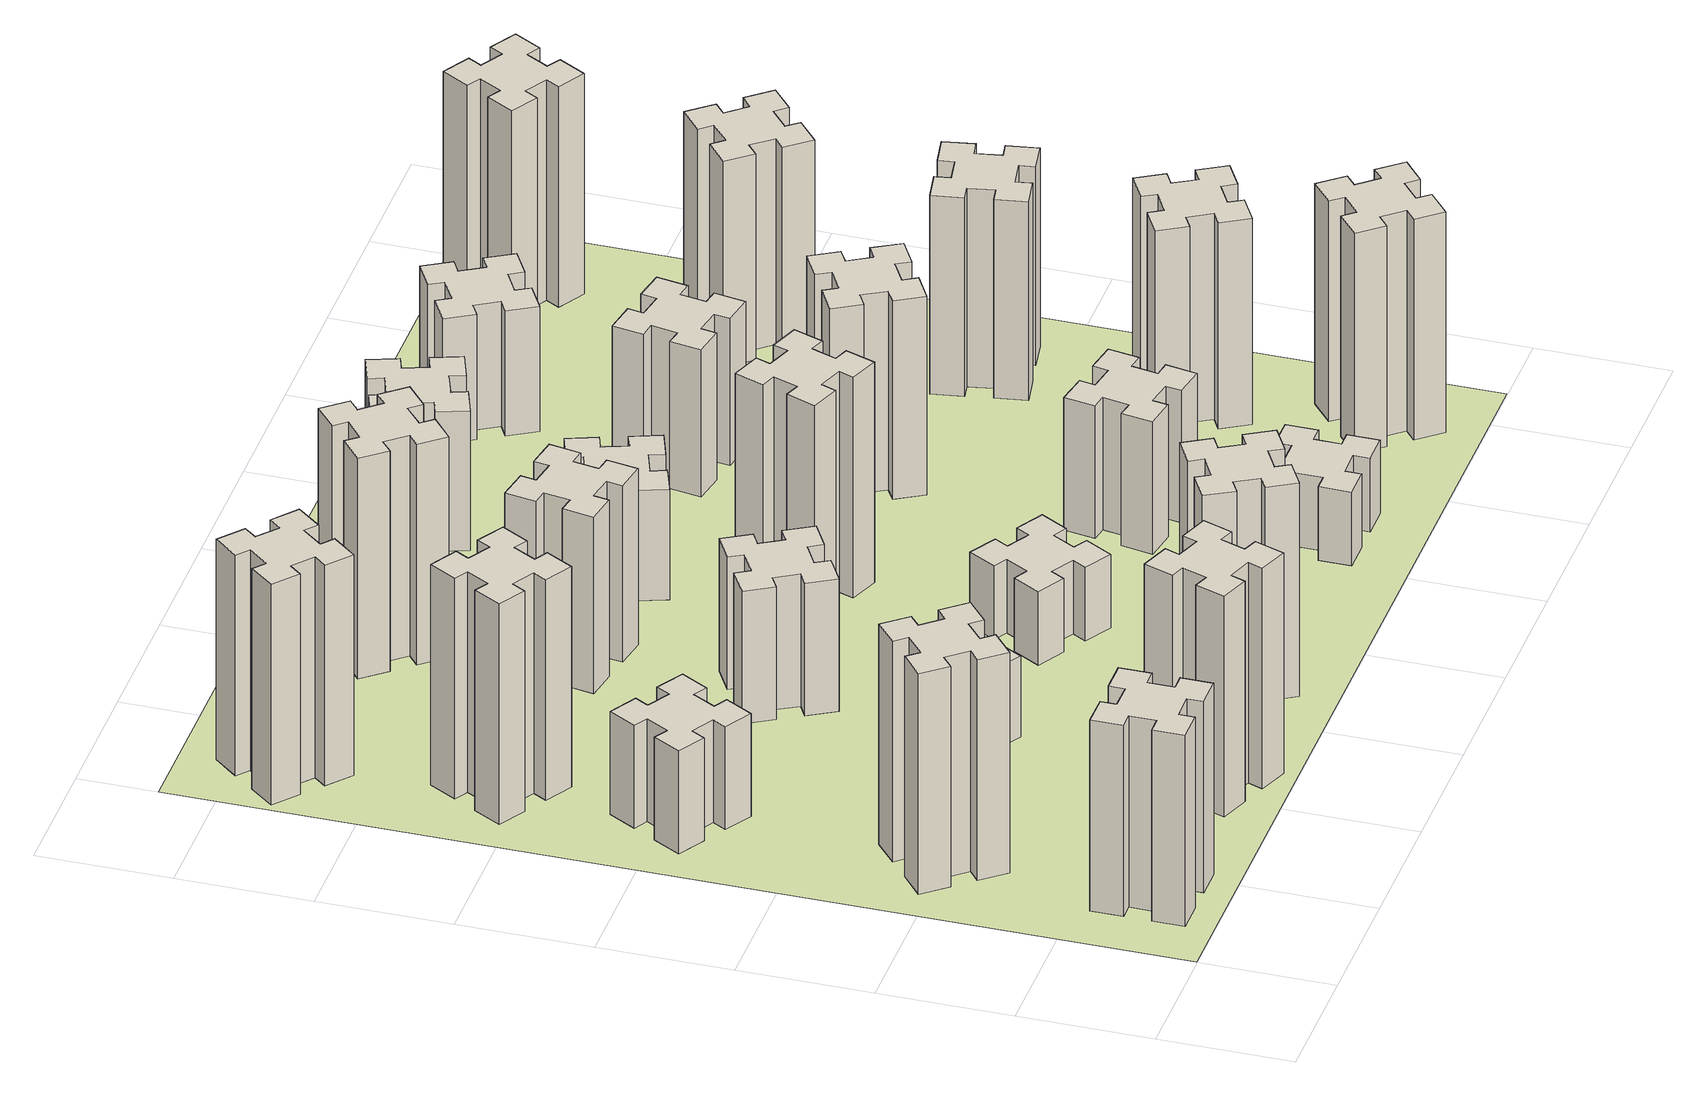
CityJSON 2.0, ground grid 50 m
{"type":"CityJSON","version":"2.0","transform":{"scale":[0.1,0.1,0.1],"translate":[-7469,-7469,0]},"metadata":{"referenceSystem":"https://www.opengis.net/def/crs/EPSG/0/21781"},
"CityObjects":{
"building1":{"type":"Building","attributes":{"class":"1000","function":"1000","usage":"1000","yearOfConstruction":2016,"roofType":"1000","measuredHeight":78,"storeysAboveGround":30,"storeysBelowGround":0},"geometry":[{"type":"Solid","lod":"1","boundaries":[[[[0,1,2,3,4,5,6,7,8,9,10,11,12,13,14,15,16,17,18,19]],[[17,16,20,21]],[[16,15,22,20]],[[15,14,23,22]],[[14,13,24,23]],[[13,12,25,24]],[[12,11,26,25]],[[11,10,27,26]],[[10,9,28,27]],[[9,8,29,28]],[[8,7,30,29]],[[7,6,31,30]],[[6,5,32,31]],[[5,4,33,32]],[[4,3,34,33]],[[3,2,35,34]],[[2,1,36,35]],[[1,0,37,36]],[[0,19,38,37]],[[19,18,39,38]],[[18,17,21,39]],[[24,25,26,27,28,29,30,31,32,33,34,35,36,37,38,39,21,20,22,23]]]]}]},
"building2":{"type":"Building","attributes":{"class":"1000","function":"1000","usage":"1000","yearOfConstruction":2016,"roofType":"1000","measuredHeight":90,"storeysAboveGround":30,"storeysBelowGround":0},"geometry":[{"type":"Solid","lod":"1","boundaries":[[[[40,41,42,43,44,45,46,47,48,49,50,51,52,53,54,55,56,57,58,59]],[[57,56,60,61]],[[56,55,62,60]],[[55,54,63,62]],[[54,53,64,63]],[[53,52,65,64]],[[52,51,66,65]],[[51,50,67,66]],[[50,49,68,67]],[[49,48,69,68]],[[48,47,70,69]],[[47,46,71,70]],[[46,45,72,71]],[[45,44,73,72]],[[44,43,74,73]],[[43,42,75,74]],[[42,41,76,75]],[[41,40,77,76]],[[40,59,78,77]],[[59,58,79,78]],[[58,57,61,79]],[[64,65,66,67,68,69,70,71,72,73,74,75,76,77,78,79,61,60,62,63]]]]}]},
"building3":{"type":"Building","attributes":{"class":"1000","function":"1000","usage":"1000","yearOfConstruction":2016,"roofType":"1000","measuredHeight":42,"storeysAboveGround":30,"storeysBelowGround":0},"geometry":[{"type":"Solid","lod":"1","boundaries":[[[[80,81,82,83,84,85,86,87,88,89,90,91,92,93,94,95,96,97,98,99]],[[97,96,100,101]],[[96,95,102,100]],[[95,94,103,102]],[[94,93,104,103]],[[93,92,105,104]],[[92,91,106,105]],[[91,90,107,106]],[[90,89,108,107]],[[89,88,109,108]],[[88,87,110,109]],[[87,86,111,110]],[[86,85,112,111]],[[85,84,113,112]],[[84,83,114,113]],[[83,82,115,114]],[[82,81,116,115]],[[81,80,117,116]],[[80,99,118,117]],[[99,98,119,118]],[[98,97,101,119]],[[104,105,106,107,108,109,110,111,112,113,114,115,116,117,118,119,101,100,102,103]]]]}]},
"building4":{"type":"Building","attributes":{"class":"1000","function":"1000","usage":"1000","yearOfConstruction":2016,"roofType":"1000","measuredHeight":90,"storeysAboveGround":30,"storeysBelowGround":0},"geometry":[{"type":"Solid","lod":"1","boundaries":[[[[120,121,122,123,124,125,126,127,128,129,130,131,132,133,134,135,136,137,138,139]],[[137,136,140,141]],[[136,135,142,140]],[[135,134,143,142]],[[134,133,144,143]],[[133,132,145,144]],[[132,131,146,145]],[[131,130,147,146]],[[130,129,148,147]],[[129,128,149,148]],[[128,127,150,149]],[[127,126,151,150]],[[126,125,152,151]],[[125,124,153,152]],[[124,123,154,153]],[[123,122,155,154]],[[122,121,156,155]],[[121,120,157,156]],[[120,139,158,157]],[[139,138,159,158]],[[138,137,141,159]],[[144,145,146,147,148,149,150,151,152,153,154,155,156,157,158,159,141,140,142,143]]]]}]},
"building5":{"type":"Building","attributes":{"class":"1000","function":"1000","usage":"1000","yearOfConstruction":2016,"roofType":"1000","measuredHeight":90,"storeysAboveGround":30,"storeysBelowGround":0},"geometry":[{"type":"Solid","lod":"1","boundaries":[[[[160,161,162,163,164,165,166,167,168,169,170,171,172,173,174,175,176,177,178,179]],[[177,176,180,181]],[[176,175,182,180]],[[175,174,183,182]],[[174,173,184,183]],[[173,172,185,184]],[[172,171,186,185]],[[171,170,187,186]],[[170,169,188,187]],[[169,168,189,188]],[[168,167,190,189]],[[167,166,191,190]],[[166,165,192,191]],[[165,164,193,192]],[[164,163,194,193]],[[163,162,195,194]],[[162,161,196,195]],[[161,160,197,196]],[[160,179,198,197]],[[179,178,199,198]],[[178,177,181,199]],[[184,185,186,187,188,189,190,191,192,193,194,195,196,197,198,199,181,180,182,183]]]]}]},
"building6":{"type":"Building","attributes":{"class":"1000","function":"1000","usage":"1000","yearOfConstruction":2016,"roofType":"1000","measuredHeight":90,"storeysAboveGround":30,"storeysBelowGround":0},"geometry":[{"type":"Solid","lod":"1","boundaries":[[[[200,201,202,203,204,205,206,207,208,209,210,211,212,213,214,215,216,217,218,219]],[[217,216,220,221]],[[216,215,222,220]],[[215,214,223,222]],[[214,213,224,223]],[[213,212,225,224]],[[212,211,226,225]],[[211,210,227,226]],[[210,209,228,227]],[[209,208,229,228]],[[208,207,230,229]],[[207,206,231,230]],[[206,205,232,231]],[[205,204,233,232]],[[204,203,234,233]],[[203,202,235,234]],[[202,201,236,235]],[[201,200,237,236]],[[200,219,238,237]],[[219,218,239,238]],[[218,217,221,239]],[[224,225,226,227,228,229,230,231,232,233,234,235,236,237,238,239,221,220,222,223]]]]}]},
"building7":{"type":"Building","attributes":{"class":"1000","function":"1000","usage":"1000","yearOfConstruction":2016,"roofType":"1000","measuredHeight":33,"storeysAboveGround":30,"storeysBelowGround":0},"geometry":[{"type":"Solid","lod":"1","boundaries":[[[[240,241,242,243,244,245,246,247,248,249,250,251,252,253,254,255,256,257,258,259]],[[257,256,260,261]],[[256,255,262,260]],[[255,254,263,262]],[[254,253,264,263]],[[253,252,265,264]],[[252,251,266,265]],[[251,250,267,266]],[[250,249,268,267]],[[249,248,269,268]],[[248,247,270,269]],[[247,246,271,270]],[[246,245,272,271]],[[245,244,273,272]],[[244,243,274,273]],[[243,242,275,274]],[[242,241,276,275]],[[241,240,277,276]],[[240,259,278,277]],[[259,258,279,278]],[[258,257,261,279]],[[264,265,266,267,268,269,270,271,272,273,274,275,276,277,278,279,261,260,262,263]]]]}]},
"building8":{"type":"Building","attributes":{"class":"1000","function":"1000","usage":"1000","yearOfConstruction":2016,"roofType":"1000","measuredHeight":54,"storeysAboveGround":30,"storeysBelowGround":0},"geometry":[{"type":"Solid","lod":"1","boundaries":[[[[280,281,282,283,284,285,286,287,288,289,290,291,292,293,294,295,296,297,298,299]],[[297,296,300,301]],[[296,295,302,300]],[[295,294,303,302]],[[294,293,304,303]],[[293,292,305,304]],[[292,291,306,305]],[[291,290,307,306]],[[290,289,308,307]],[[289,288,309,308]],[[288,287,310,309]],[[287,286,311,310]],[[286,285,312,311]],[[285,284,313,312]],[[284,283,314,313]],[[283,282,315,314]],[[282,281,316,315]],[[281,280,317,316]],[[280,299,318,317]],[[299,298,319,318]],[[298,297,301,319]],[[304,305,306,307,308,309,310,311,312,313,314,315,316,317,318,319,301,300,302,303]]]]}]},
"building9":{"type":"Building","attributes":{"class":"1000","function":"1000","usage":"1000","yearOfConstruction":2016,"roofType":"1000","measuredHeight":87,"storeysAboveGround":30,"storeysBelowGround":0},"geometry":[{"type":"Solid","lod":"1","boundaries":[[[[320,321,322,323,324,325,326,327,328,329,330,331,332,333,334,335,336,337,338,339]],[[337,336,340,341]],[[336,335,342,340]],[[335,334,343,342]],[[334,333,344,343]],[[333,332,345,344]],[[332,331,346,345]],[[331,330,347,346]],[[330,329,348,347]],[[329,328,349,348]],[[328,327,350,349]],[[327,326,351,350]],[[326,325,352,351]],[[325,324,353,352]],[[324,323,354,353]],[[323,322,355,354]],[[322,321,356,355]],[[321,320,357,356]],[[320,339,358,357]],[[339,338,359,358]],[[338,337,341,359]],[[344,345,346,347,348,349,350,351,352,353,354,355,356,357,358,359,341,340,342,343]]]]}]},
"building10":{"type":"Building","attributes":{"class":"1000","function":"1000","usage":"1000","yearOfConstruction":2016,"roofType":"1000","measuredHeight":72,"storeysAboveGround":30,"storeysBelowGround":0},"geometry":[{"type":"Solid","lod":"1","boundaries":[[[[360,361,362,363,364,365,366,367,368,369,370,371,372,373,374,375,376,377,378,379]],[[377,376,380,381]],[[376,375,382,380]],[[375,374,383,382]],[[374,373,384,383]],[[373,372,385,384]],[[372,371,386,385]],[[371,370,387,386]],[[370,369,388,387]],[[369,368,389,388]],[[368,367,390,389]],[[367,366,391,390]],[[366,365,392,391]],[[365,364,393,392]],[[364,363,394,393]],[[363,362,395,394]],[[362,361,396,395]],[[361,360,397,396]],[[360,379,398,397]],[[379,378,399,398]],[[378,377,381,399]],[[384,385,386,387,388,389,390,391,392,393,394,395,396,397,398,399,381,380,382,383]]]]}]},
"building11":{"type":"Building","attributes":{"class":"1000","function":"1000","usage":"1000","yearOfConstruction":2016,"roofType":"1000","measuredHeight":90,"storeysAboveGround":30,"storeysBelowGround":0},"geometry":[{"type":"Solid","lod":"1","boundaries":[[[[400,401,402,403,404,405,406,407,408,409,410,411,412,413,414,415,416,417,418,419]],[[417,416,420,421]],[[416,415,422,420]],[[415,414,423,422]],[[414,413,424,423]],[[413,412,425,424]],[[412,411,426,425]],[[411,410,427,426]],[[410,409,428,427]],[[409,408,429,428]],[[408,407,430,429]],[[407,406,431,430]],[[406,405,432,431]],[[405,404,433,432]],[[404,403,434,433]],[[403,402,435,434]],[[402,401,436,435]],[[401,400,437,436]],[[400,419,438,437]],[[419,418,439,438]],[[418,417,421,439]],[[424,425,426,427,428,429,430,431,432,433,434,435,436,437,438,439,421,420,422,423]]]]}]},
"building12":{"type":"Building","attributes":{"class":"1000","function":"1000","usage":"1000","yearOfConstruction":2016,"roofType":"1000","measuredHeight":30,"storeysAboveGround":30,"storeysBelowGround":0},"geometry":[{"type":"Solid","lod":"1","boundaries":[[[[440,441,442,443,444,445,446,447,448,449,450,451,452,453,454,455,456,457,458,459]],[[457,456,460,461]],[[456,455,462,460]],[[455,454,463,462]],[[454,453,464,463]],[[453,452,465,464]],[[452,451,466,465]],[[451,450,467,466]],[[450,449,468,467]],[[449,448,469,468]],[[448,447,470,469]],[[447,446,471,470]],[[446,445,472,471]],[[445,444,473,472]],[[444,443,474,473]],[[443,442,475,474]],[[442,441,476,475]],[[441,440,477,476]],[[440,459,478,477]],[[459,458,479,478]],[[458,457,461,479]],[[464,465,466,467,468,469,470,471,472,473,474,475,476,477,478,479,461,460,462,463]]]]}]},
"building13":{"type":"Building","attributes":{"class":"1000","function":"1000","usage":"1000","yearOfConstruction":2016,"roofType":"1000","measuredHeight":90,"storeysAboveGround":30,"storeysBelowGround":0},"geometry":[{"type":"Solid","lod":"1","boundaries":[[[[480,481,482,483,484,485,486,487,488,489,490,491,492,493,494,495,496,497,498,499]],[[497,496,500,501]],[[496,495,502,500]],[[495,494,503,502]],[[494,493,504,503]],[[493,492,505,504]],[[492,491,506,505]],[[491,490,507,506]],[[490,489,508,507]],[[489,488,509,508]],[[488,487,510,509]],[[487,486,511,510]],[[486,485,512,511]],[[485,484,513,512]],[[484,483,514,513]],[[483,482,515,514]],[[482,481,516,515]],[[481,480,517,516]],[[480,499,518,517]],[[499,498,519,518]],[[498,497,501,519]],[[504,505,506,507,508,509,510,511,512,513,514,515,516,517,518,519,501,500,502,503]]]]}]},
"building14":{"type":"Building","attributes":{"class":"1000","function":"1000","usage":"1000","yearOfConstruction":2016,"roofType":"1000","measuredHeight":45,"storeysAboveGround":30,"storeysBelowGround":0},"geometry":[{"type":"Solid","lod":"1","boundaries":[[[[520,521,522,523,524,525,526,527,528,529,530,531,532,533,534,535,536,537,538,539]],[[537,536,540,541]],[[536,535,542,540]],[[535,534,543,542]],[[534,533,544,543]],[[533,532,545,544]],[[532,531,546,545]],[[531,530,547,546]],[[530,529,548,547]],[[529,528,549,548]],[[528,527,550,549]],[[527,526,551,550]],[[526,525,552,551]],[[525,524,553,552]],[[524,523,554,553]],[[523,522,555,554]],[[522,521,556,555]],[[521,520,557,556]],[[520,539,558,557]],[[539,538,559,558]],[[538,537,541,559]],[[544,545,546,547,548,549,550,551,552,553,554,555,556,557,558,559,541,540,542,543]]]]}]},
"building15":{"type":"Building","attributes":{"class":"1000","function":"1000","usage":"1000","yearOfConstruction":2016,"roofType":"1000","measuredHeight":30,"storeysAboveGround":30,"storeysBelowGround":0},"geometry":[{"type":"Solid","lod":"1","boundaries":[[[[560,561,562,563,564,565,566,567,568,569,570,571,572,573,574,575,576,577,578,579]],[[577,576,580,581]],[[576,575,582,580]],[[575,574,583,582]],[[574,573,584,583]],[[573,572,585,584]],[[572,571,586,585]],[[571,570,587,586]],[[570,569,588,587]],[[569,568,589,588]],[[568,567,590,589]],[[567,566,591,590]],[[566,565,592,591]],[[565,564,593,592]],[[564,563,594,593]],[[563,562,595,594]],[[562,561,596,595]],[[561,560,597,596]],[[560,579,598,597]],[[579,578,599,598]],[[578,577,581,599]],[[584,585,586,587,588,589,590,591,592,593,594,595,596,597,598,599,581,580,582,583]]]]}]},
"building16":{"type":"Building","attributes":{"class":"1000","function":"1000","usage":"1000","yearOfConstruction":2016,"roofType":"1000","measuredHeight":57,"storeysAboveGround":30,"storeysBelowGround":0},"geometry":[{"type":"Solid","lod":"1","boundaries":[[[[600,601,602,603,604,605,606,607,608,609,610,611,612,613,614,615,616,617,618,619]],[[617,616,620,621]],[[616,615,622,620]],[[615,614,623,622]],[[614,613,624,623]],[[613,612,625,624]],[[612,611,626,625]],[[611,610,627,626]],[[610,609,628,627]],[[609,608,629,628]],[[608,607,630,629]],[[607,606,631,630]],[[606,605,632,631]],[[605,604,633,632]],[[604,603,634,633]],[[603,602,635,634]],[[602,601,636,635]],[[601,600,637,636]],[[600,619,638,637]],[[619,618,639,638]],[[618,617,621,639]],[[624,625,626,627,628,629,630,631,632,633,634,635,636,637,638,639,621,620,622,623]]]]}]},
"building17":{"type":"Building","attributes":{"class":"1000","function":"1000","usage":"1000","yearOfConstruction":2016,"roofType":"1000","measuredHeight":54,"storeysAboveGround":30,"storeysBelowGround":0},"geometry":[{"type":"Solid","lod":"1","boundaries":[[[[640,641,642,643,644,645,646,647,648,649,650,651,652,653,654,655,656,657,658,659]],[[657,656,660,661]],[[656,655,662,660]],[[655,654,663,662]],[[654,653,664,663]],[[653,652,665,664]],[[652,651,666,665]],[[651,650,667,666]],[[650,649,668,667]],[[649,648,669,668]],[[648,647,670,669]],[[647,646,671,670]],[[646,645,672,671]],[[645,644,673,672]],[[644,643,674,673]],[[643,642,675,674]],[[642,641,676,675]],[[641,640,677,676]],[[640,659,678,677]],[[659,658,679,678]],[[658,657,661,679]],[[664,665,666,667,668,669,670,671,672,673,674,675,676,677,678,679,661,660,662,663]]]]}]},
"building18":{"type":"Building","attributes":{"class":"1000","function":"1000","usage":"1000","yearOfConstruction":2016,"roofType":"1000","measuredHeight":81,"storeysAboveGround":30,"storeysBelowGround":0},"geometry":[{"type":"Solid","lod":"1","boundaries":[[[[680,681,682,683,684,685,686,687,688,689,690,691,692,693,694,695,696,697,698,699]],[[697,696,700,701]],[[696,695,702,700]],[[695,694,703,702]],[[694,693,704,703]],[[693,692,705,704]],[[692,691,706,705]],[[691,690,707,706]],[[690,689,708,707]],[[689,688,709,708]],[[688,687,710,709]],[[687,686,711,710]],[[686,685,712,711]],[[685,684,713,712]],[[684,683,714,713]],[[683,682,715,714]],[[682,681,716,715]],[[681,680,717,716]],[[680,699,718,717]],[[699,698,719,718]],[[698,697,701,719]],[[704,705,706,707,708,709,710,711,712,713,714,715,716,717,718,719,701,700,702,703]]]]}]},
"building19":{"type":"Building","attributes":{"class":"1000","function":"1000","usage":"1000","yearOfConstruction":2016,"roofType":"1000","measuredHeight":60,"storeysAboveGround":30,"storeysBelowGround":0},"geometry":[{"type":"Solid","lod":"1","boundaries":[[[[720,721,722,723,724,725,726,727,728,729,730,731,732,733,734,735,736,737,738,739]],[[737,736,740,741]],[[736,735,742,740]],[[735,734,743,742]],[[734,733,744,743]],[[733,732,745,744]],[[732,731,746,745]],[[731,730,747,746]],[[730,729,748,747]],[[729,728,749,748]],[[728,727,750,749]],[[727,726,751,750]],[[726,725,752,751]],[[725,724,753,752]],[[724,723,754,753]],[[723,722,755,754]],[[722,721,756,755]],[[721,720,757,756]],[[720,739,758,757]],[[739,738,759,758]],[[738,737,741,759]],[[744,745,746,747,748,749,750,751,752,753,754,755,756,757,758,759,741,740,742,743]]]]}]},
"building20":{"type":"Building","attributes":{"class":"1000","function":"1000","usage":"1000","yearOfConstruction":2016,"roofType":"1000","measuredHeight":90,"storeysAboveGround":30,"storeysBelowGround":0},"geometry":[{"type":"Solid","lod":"1","boundaries":[[[[760,761,762,763,764,765,766,767,768,769,770,771,772,773,774,775,776,777,778,779]],[[777,776,780,781]],[[776,775,782,780]],[[775,774,783,782]],[[774,773,784,783]],[[773,772,785,784]],[[772,771,786,785]],[[771,770,787,786]],[[770,769,788,787]],[[769,768,789,788]],[[768,767,790,789]],[[767,766,791,790]],[[766,765,792,791]],[[765,764,793,792]],[[764,763,794,793]],[[763,762,795,794]],[[762,761,796,795]],[[761,760,797,796]],[[760,779,798,797]],[[779,778,799,798]],[[778,777,781,799]],[[784,785,786,787,788,789,790,791,792,793,794,795,796,797,798,799,781,780,782,783]]]]}]},
"building21":{"type":"Building","attributes":{"class":"1000","function":"1000","usage":"1000","yearOfConstruction":2016,"roofType":"1000","measuredHeight":51,"storeysAboveGround":30,"storeysBelowGround":0},"geometry":[{"type":"Solid","lod":"1","boundaries":[[[[800,801,802,803,804,805,806,807,808,809,810,811,812,813,814,815,816,817,818,819]],[[817,816,820,821]],[[816,815,822,820]],[[815,814,823,822]],[[814,813,824,823]],[[813,812,825,824]],[[812,811,826,825]],[[811,810,827,826]],[[810,809,828,827]],[[809,808,829,828]],[[808,807,830,829]],[[807,806,831,830]],[[806,805,832,831]],[[805,804,833,832]],[[804,803,834,833]],[[803,802,835,834]],[[802,801,836,835]],[[801,800,837,836]],[[800,819,838,837]],[[819,818,839,838]],[[818,817,821,839]],[[824,825,826,827,828,829,830,831,832,833,834,835,836,837,838,839,821,820,822,823]]]]}]},
"building22":{"type":"Building","attributes":{"class":"1000","function":"1000","usage":"1000","yearOfConstruction":2016,"roofType":"1000","measuredHeight":84,"storeysAboveGround":30,"storeysBelowGround":0},"geometry":[{"type":"Solid","lod":"1","boundaries":[[[[840,841,842,843,844,845,846,847,848,849,850,851,852,853,854,855,856,857,858,859]],[[857,856,860,861]],[[856,855,862,860]],[[855,854,863,862]],[[854,853,864,863]],[[853,852,865,864]],[[852,851,866,865]],[[851,850,867,866]],[[850,849,868,867]],[[849,848,869,868]],[[848,847,870,869]],[[847,846,871,870]],[[846,845,872,871]],[[845,844,873,872]],[[844,843,874,873]],[[843,842,875,874]],[[842,841,876,875]],[[841,840,877,876]],[[840,859,878,877]],[[859,858,879,878]],[[858,857,861,879]],[[864,865,866,867,868,869,870,871,872,873,874,875,876,877,878,879,861,860,862,863]]]]}]},
"building23":{"type":"Building","attributes":{"class":"1000","function":"1000","usage":"1000","yearOfConstruction":2016,"roofType":"1000","measuredHeight":81,"storeysAboveGround":30,"storeysBelowGround":0},"geometry":[{"type":"Solid","lod":"1","boundaries":[[[[880,881,882,883,884,885,886,887,888,889,890,891,892,893,894,895,896,897,898,899]],[[897,896,900,901]],[[896,895,902,900]],[[895,894,903,902]],[[894,893,904,903]],[[893,892,905,904]],[[892,891,906,905]],[[891,890,907,906]],[[890,889,908,907]],[[889,888,909,908]],[[888,887,910,909]],[[887,886,911,910]],[[886,885,912,911]],[[885,884,913,912]],[[884,883,914,913]],[[883,882,915,914]],[[882,881,916,915]],[[881,880,917,916]],[[880,899,918,917]],[[899,898,919,918]],[[898,897,901,919]],[[904,905,906,907,908,909,910,911,912,913,914,915,916,917,918,919,901,900,902,903]]]]}]},
"building24":{"type":"Building","attributes":{"class":"1000","function":"1000","usage":"1000","yearOfConstruction":2016,"roofType":"1000","measuredHeight":84,"storeysAboveGround":30,"storeysBelowGround":0},"geometry":[{"type":"Solid","lod":"1","boundaries":[[[[920,921,922,923,924,925,926,927,928,929,930,931,932,933,934,935,936,937,938,939]],[[937,936,940,941]],[[936,935,942,940]],[[935,934,943,942]],[[934,933,944,943]],[[933,932,945,944]],[[932,931,946,945]],[[931,930,947,946]],[[930,929,948,947]],[[929,928,949,948]],[[928,927,950,949]],[[927,926,951,950]],[[926,925,952,951]],[[925,924,953,952]],[[924,923,954,953]],[[923,922,955,954]],[[922,921,956,955]],[[921,920,957,956]],[[920,939,958,957]],[[939,938,959,958]],[[938,937,941,959]],[[944,945,946,947,948,949,950,951,952,953,954,955,956,957,958,959,941,940,942,943]]]]}]},
"building25":{"type":"Building","attributes":{"class":"1000","function":"1000","usage":"1000","yearOfConstruction":2016,"roofType":"1000","measuredHeight":90,"storeysAboveGround":30,"storeysBelowGround":0},"geometry":[{"type":"Solid","lod":"1","boundaries":[[[[960,961,962,963,964,965,966,967,968,969,970,971,972,973,974,975,976,977,978,979]],[[977,976,980,981]],[[976,975,982,980]],[[975,974,983,982]],[[974,973,984,983]],[[973,972,985,984]],[[972,971,986,985]],[[971,970,987,986]],[[970,969,988,987]],[[969,968,989,988]],[[968,967,990,989]],[[967,966,991,990]],[[966,965,992,991]],[[965,964,993,992]],[[964,963,994,993]],[[963,962,995,994]],[[962,961,996,995]],[[961,960,997,996]],[[960,979,998,997]],[[979,978,999,998]],[[978,977,981,999]],[[984,985,986,987,988,989,990,991,992,993,994,995,996,997,998,999,981,980,982,983]]]]}]},
"landuse1":{"type":"LandUse","attributes":{"name":"plot1","function":"1010"},"geometry":[{"type":"MultiSurface","lod":"1","boundaries":[[[1000,1001,1002,1003]]]}]}
},
"vertices":[
[265,325,0],[265,225,0],[205,225,0],[205,105,0],[325,105,0],[325,165,0],[425,165,0],[425,105,0],[545,105,0],[545,225,0],[485,225,0],[485,325,0],[545,325,0],[545,445,0],[425,445,0],[425,385,0],[325,385,0],[325,445,0],[205,445,0],[205,325,0],[325,385,780],[325,445,780],[425,385,780],[425,445,780],[545,445,780],[545,325,780],[485,325,780],[485,225,780],[545,225,780],[545,105,780],[425,105,780],[425,165,780],[325,165,780],[325,105,780],[205,105,780],[205,225,780],[265,225,780],[265,325,780],[205,325,780],[205,445,780],
[492,1048,0],[427,1124,0],[473,1163,0],[396,1255,0],[304,1178,0],[343,1132,0],[266,1067,0],[228,1113,0],[136,1036,0],[213,944,0],[259,983,0],[323,906,0],[277,868,0],[354,776,0],[446,853,0],[408,899,0],[484,963,0],[523,917,0],[615,994,0],[538,1086,0],[484,963,900],[523,917,900],[408,899,900],[446,853,900],[354,776,900],[277,868,900],[323,906,900],[259,983,900],[213,944,900],[136,1036,900],[228,1113,900],[266,1067,900],[343,1132,900],[304,1178,900],[396,1255,900],[473,1163,900],[427,1124,900],[492,1048,900],[538,1086,900],[615,994,900],
[474,2026,0],[387,2076,0],[417,2128,0],[313,2188,0],[253,2084,0],[305,2054,0],[255,1967,0],[203,1997,0],[143,1893,0],[247,1833,0],[277,1885,0],[364,1835,0],[334,1783,0],[438,1723,0],[498,1827,0],[446,1857,0],[496,1944,0],[548,1914,0],[608,2018,0],[504,2078,0],[496,1944,420],[548,1914,420],[446,1857,420],[498,1827,420],[438,1723,420],[334,1783,420],[364,1835,420],[277,1885,420],[247,1833,420],[143,1893,420],[203,1997,420],[255,1967,420],[305,2054,420],[253,2084,420],[313,2188,420],[417,2128,420],[387,2076,420],[474,2026,420],[504,2078,420],[608,2018,420],
[446,2497,0],[496,2584,0],[548,2554,0],[608,2658,0],[504,2718,0],[474,2666,0],[387,2716,0],[417,2768,0],[313,2828,0],[253,2724,0],[305,2694,0],[255,2607,0],[203,2637,0],[143,2533,0],[247,2473,0],[277,2525,0],[364,2475,0],[334,2423,0],[438,2363,0],[498,2467,0],[364,2475,900],[334,2423,900],[277,2525,900],[247,2473,900],[143,2533,900],[203,2637,900],[255,2607,900],[305,2694,900],[253,2724,900],[313,2828,900],[417,2768,900],[387,2716,900],[474,2666,900],[504,2718,900],[608,2658,900],[548,2554,900],[496,2584,900],[446,2497,900],[498,2467,900],[438,2363,900],
[1029,360,0],[995,266,0],[939,287,0],[897,174,0],[1010,133,0],[1031,189,0],[1125,155,0],[1104,99,0],[1217,57,0],[1258,170,0],[1202,191,0],[1236,285,0],[1292,264,0],[1333,377,0],[1220,418,0],[1200,362,0],[1106,396,0],[1127,452,0],[1014,493,0],[973,380,0],[1106,396,900],[1127,452,900],[1200,362,900],[1220,418,900],[1333,377,900],[1292,264,900],[1236,285,900],[1202,191,900],[1258,170,900],[1217,57,900],[1104,99,900],[1125,155,900],[1031,189,900],[1010,133,900],[897,174,900],[939,287,900],[995,266,900],[1029,360,900],[973,380,900],[1014,493,900],
[384,3387,0],[308,3452,0],[346,3498,0],[254,3575,0],[177,3483,0],[223,3444,0],[159,3368,0],[113,3406,0],[36,3314,0],[128,3237,0],[166,3283,0],[243,3219,0],[204,3173,0],[296,3096,0],[373,3188,0],[327,3226,0],[392,3303,0],[438,3264,0],[515,3356,0],[423,3433,0],[392,3303,900],[438,3264,900],[327,3226,900],[373,3188,900],[296,3096,900],[204,3173,900],[243,3219,900],[166,3283,900],[128,3237,900],[36,3314,900],[113,3406,900],[159,3368,900],[223,3444,900],[177,3483,900],[254,3575,900],[346,3498,900],[308,3452,900],[384,3387,900],[423,3433,900],[515,3356,900],
[1186,1117,0],[1236,1204,0],[1288,1174,0],[1348,1278,0],[1244,1338,0],[1214,1286,0],[1127,1336,0],[1157,1388,0],[1053,1448,0],[993,1344,0],[1045,1314,0],[995,1227,0],[943,1257,0],[883,1153,0],[987,1093,0],[1017,1145,0],[1104,1095,0],[1074,1043,0],[1178,983,0],[1238,1087,0],[1104,1095,330],[1074,1043,330],[1017,1145,330],[987,1093,330],[883,1153,330],[943,1257,330],[995,1227,330],[1045,1314,330],[993,1344,330],[1053,1448,330],[1157,1388,330],[1127,1336,330],[1214,1286,330],[1244,1338,330],[1348,1278,330],[1288,1174,330],[1236,1204,330],[1186,1117,330],[1238,1087,330],[1178,983,330],
[1336,1867,0],[1286,1954,0],[1338,1984,0],[1278,2088,0],[1174,2028,0],[1204,1976,0],[1117,1926,0],[1087,1978,0],[983,1918,0],[1043,1814,0],[1095,1844,0],[1145,1757,0],[1093,1727,0],[1153,1623,0],[1257,1683,0],[1227,1735,0],[1314,1785,0],[1344,1733,0],[1448,1793,0],[1388,1897,0],[1314,1785,540],[1344,1733,540],[1227,1735,540],[1257,1683,540],[1153,1623,540],[1093,1727,540],[1145,1757,540],[1095,1844,540],[1043,1814,540],[983,1918,540],[1087,1978,540],[1117,1926,540],[1204,1976,540],[1174,2028,540],[1278,2088,540],[1338,1984,540],[1286,1954,540],[1336,1867,540],[1388,1897,540],[1448,1793,540],
[1744,496,0],[1657,446,0],[1627,498,0],[1523,438,0],[1583,334,0],[1635,364,0],[1685,277,0],[1633,247,0],[1693,143,0],[1797,203,0],[1767,255,0],[1854,305,0],[1884,253,0],[1988,313,0],[1928,417,0],[1876,387,0],[1826,474,0],[1878,504,0],[1818,608,0],[1714,548,0],[1826,474,870],[1878,504,870],[1876,387,870],[1928,417,870],[1988,313,870],[1884,253,870],[1854,305,870],[1767,255,870],[1797,203,870],[1693,143,870],[1633,247,870],[1685,277,870],[1635,364,870],[1583,334,870],[1523,438,870],[1627,498,870],[1657,446,870],[1744,496,870],[1714,548,870],[1818,608,870],
[1315,2527,0],[1332,2625,0],[1391,2615,0],[1412,2733,0],[1294,2754,0],[1284,2695,0],[1185,2712,0],[1196,2771,0],[1077,2792,0],[1057,2674,0],[1116,2664,0],[1098,2565,0],[1039,2576,0],[1018,2457,0],[1137,2437,0],[1147,2496,0],[1245,2478,0],[1235,2419,0],[1353,2398,0],[1374,2517,0],[1245,2478,720],[1235,2419,720],[1147,2496,720],[1137,2437,720],[1018,2457,720],[1039,2576,720],[1098,2565,720],[1116,2664,720],[1057,2674,720],[1077,2792,720],[1196,2771,720],[1185,2712,720],[1284,2695,720],[1294,2754,720],[1412,2733,720],[1391,2615,720],[1332,2625,720],[1315,2527,720],[1374,2517,720],[1353,2398,720],
[1148,3119,0],[1224,3183,0],[1263,3137,0],[1355,3214,0],[1278,3306,0],[1232,3268,0],[1167,3344,0],[1213,3383,0],[1136,3475,0],[1044,3398,0],[1083,3352,0],[1006,3287,0],[968,3333,0],[876,3256,0],[953,3164,0],[999,3203,0],[1063,3126,0],[1017,3088,0],[1094,2996,0],[1186,3073,0],[1063,3126,900],[1017,3088,900],[999,3203,900],[953,3164,900],[876,3256,900],[968,3333,900],[1006,3287,900],[1083,3352,900],[1044,3398,900],[1136,3475,900],[1213,3383,900],[1167,3344,900],[1232,3268,900],[1278,3306,900],[1355,3214,900],[1263,3137,900],[1224,3183,900],[1148,3119,900],[1186,3073,900],[1094,2996,900],
[1757,1045,0],[1844,995,0],[1814,943,0],[1918,883,0],[1978,987,0],[1926,1017,0],[1976,1104,0],[2028,1074,0],[2088,1178,0],[1984,1238,0],[1954,1186,0],[1867,1236,0],[1897,1288,0],[1793,1348,0],[1733,1244,0],[1785,1214,0],[1735,1127,0],[1683,1157,0],[1623,1053,0],[1727,993,0],[1735,1127,300],[1683,1157,300],[1785,1214,300],[1733,1244,300],[1793,1348,300],[1897,1288,300],[1867,1236,300],[1954,1186,300],[1984,1238,300],[2088,1178,300],[2028,1074,300],[1976,1104,300],[1926,1017,300],[1978,987,300],[1918,883,300],[1814,943,300],[1844,995,300],[1757,1045,300],[1727,993,300],[1623,1053,300],
[1940,2042,0],[1846,2076,0],[1867,2132,0],[1754,2173,0],[1713,2060,0],[1769,2040,0],[1735,1946,0],[1679,1967,0],[1637,1854,0],[1750,1813,0],[1771,1869,0],[1865,1835,0],[1844,1779,0],[1957,1737,0],[1998,1850,0],[1942,1871,0],[1976,1965,0],[2032,1944,0],[2073,2057,0],[1960,2098,0],[1976,1965,900],[2032,1944,900],[1942,1871,900],[1998,1850,900],[1957,1737,900],[1844,1779,900],[1865,1835,900],[1771,1869,900],[1750,1813,900],[1637,1854,900],[1679,1967,900],[1735,1946,900],[1769,2040,900],[1713,2060,900],[1754,2173,900],[1867,2132,900],[1846,2076,900],[1940,2042,900],[1960,2098,900],[2073,2057,900],
[1876,2586,0],[1842,2680,0],[1898,2700,0],[1857,2813,0],[1744,2772,0],[1765,2716,0],[1671,2682,0],[1650,2738,0],[1537,2697,0],[1579,2584,0],[1635,2605,0],[1669,2511,0],[1613,2490,0],[1654,2377,0],[1767,2419,0],[1746,2475,0],[1840,2509,0],[1860,2453,0],[1973,2494,0],[1932,2607,0],[1840,2509,450],[1860,2453,450],[1746,2475,450],[1767,2419,450],[1654,2377,450],[1613,2490,450],[1669,2511,450],[1635,2605,450],[1579,2584,450],[1537,2697,450],[1650,2738,450],[1671,2682,450],[1765,2716,450],[1744,2772,450],[1857,2813,450],[1898,2700,450],[1842,2680,450],[1876,2586,450],[1932,2607,450],[1973,2494,450],
[2805,325,0],[2805,425,0],[2865,425,0],[2865,545,0],[2745,545,0],[2745,485,0],[2645,485,0],[2645,545,0],[2525,545,0],[2525,425,0],[2585,425,0],[2585,325,0],[2525,325,0],[2525,205,0],[2645,205,0],[2645,265,0],[2745,265,0],[2745,205,0],[2865,205,0],[2865,325,0],[2745,265,300],[2745,205,300],[2645,265,300],[2645,205,300],[2525,205,300],[2525,325,300],[2585,325,300],[2585,425,300],[2525,425,300],[2525,545,300],[2645,545,300],[2645,485,300],[2745,485,300],[2745,545,300],[2865,545,300],[2865,425,300],[2805,425,300],[2805,325,300],[2865,325,300],[2865,205,300],
[1846,3215,0],[1940,3249,0],[1960,3193,0],[2073,3234,0],[2032,3347,0],[1976,3326,0],[1942,3420,0],[1998,3440,0],[1957,3553,0],[1844,3512,0],[1865,3456,0],[1771,3422,0],[1750,3478,0],[1637,3437,0],[1679,3324,0],[1735,3345,0],[1769,3251,0],[1713,3230,0],[1754,3117,0],[1867,3159,0],[1769,3251,570],[1713,3230,570],[1735,3345,570],[1679,3324,570],[1637,3437,570],[1750,3478,570],[1771,3422,570],[1865,3456,570],[1844,3512,570],[1957,3553,570],[1998,3440,570],[1942,3420,570],[1976,3326,570],[2032,3347,570],[2073,3234,570],[1960,3193,570],[1940,3249,570],[1846,3215,570],[1867,3159,570],[1754,3117,570],
[2496,1084,0],[2478,985,0],[2419,996,0],[2398,877,0],[2517,857,0],[2527,916,0],[2625,898,0],[2615,839,0],[2733,818,0],[2754,937,0],[2695,947,0],[2712,1045,0],[2771,1035,0],[2792,1153,0],[2674,1174,0],[2664,1115,0],[2565,1132,0],[2576,1191,0],[2457,1212,0],[2437,1094,0],[2565,1132,540],[2576,1191,540],[2664,1115,540],[2674,1174,540],[2792,1153,540],[2771,1035,540],[2712,1045,540],[2695,947,540],[2754,937,540],[2733,818,540],[2615,839,540],[2625,898,540],[2527,916,540],[2517,857,540],[2398,877,540],[2419,996,540],[2478,985,540],[2496,1084,540],[2437,1094,540],[2457,1212,540],
[2716,1967,0],[2666,2054,0],[2718,2084,0],[2658,2188,0],[2554,2128,0],[2584,2076,0],[2497,2026,0],[2467,2078,0],[2363,2018,0],[2423,1914,0],[2475,1944,0],[2525,1857,0],[2473,1827,0],[2533,1723,0],[2637,1783,0],[2607,1835,0],[2694,1885,0],[2724,1833,0],[2828,1893,0],[2768,1997,0],[2694,1885,810],[2724,1833,810],[2607,1835,810],[2637,1783,810],[2533,1723,810],[2473,1827,810],[2525,1857,810],[2475,1944,810],[2423,1914,810],[2363,2018,810],[2467,2078,810],[2497,2026,810],[2584,2076,810],[2554,2128,810],[2658,2188,810],[2718,2084,810],[2666,2054,810],[2716,1967,810],[2768,1997,810],[2828,1893,810],
[2564,2695,0],[2465,2712,0],[2476,2771,0],[2357,2792,0],[2337,2674,0],[2396,2664,0],[2378,2565,0],[2319,2576,0],[2298,2457,0],[2417,2437,0],[2427,2496,0],[2525,2478,0],[2515,2419,0],[2633,2398,0],[2654,2517,0],[2595,2527,0],[2612,2625,0],[2671,2615,0],[2692,2733,0],[2574,2754,0],[2612,2625,600],[2671,2615,600],[2595,2527,600],[2654,2517,600],[2633,2398,600],[2515,2419,600],[2525,2478,600],[2427,2496,600],[2417,2437,600],[2298,2457,600],[2319,2576,600],[2378,2565,600],[2396,2664,600],[2337,2674,600],[2357,2792,600],[2476,2771,600],[2465,2712,600],[2564,2695,600],[2574,2754,600],[2692,2733,600],
[3468,259,0],[3544,323,0],[3583,277,0],[3675,354,0],[3598,446,0],[3552,408,0],[3487,484,0],[3533,523,0],[3456,615,0],[3364,538,0],[3403,492,0],[3326,427,0],[3288,473,0],[3196,396,0],[3273,304,0],[3319,343,0],[3383,266,0],[3337,228,0],[3414,136,0],[3506,213,0],[3383,266,900],[3337,228,900],[3319,343,900],[3273,304,900],[3196,396,900],[3288,473,900],[3326,427,900],[3403,492,900],[3364,538,900],[3456,615,900],[3533,523,900],[3487,484,900],[3552,408,900],[3598,446,900],[3675,354,900],[3583,277,900],[3544,323,900],[3468,259,900],[3506,213,900],[3414,136,900],
[2716,3347,0],[2666,3434,0],[2718,3464,0],[2658,3568,0],[2554,3508,0],[2584,3456,0],[2497,3406,0],[2467,3458,0],[2363,3398,0],[2423,3294,0],[2475,3324,0],[2525,3237,0],[2473,3207,0],[2533,3103,0],[2637,3163,0],[2607,3215,0],[2694,3265,0],[2724,3213,0],[2828,3273,0],[2768,3377,0],[2694,3265,510],[2724,3213,510],[2607,3215,510],[2637,3163,510],[2533,3103,510],[2473,3207,510],[2525,3237,510],[2475,3324,510],[2423,3294,510],[2363,3398,510],[2467,3458,510],[2497,3406,510],[2584,3456,510],[2554,3508,510],[2658,3568,510],[2718,3464,510],[2666,3434,510],[2716,3347,510],[2768,3377,510],[2828,3273,510],
[3215,1004,0],[3265,917,0],[3213,887,0],[3273,783,0],[3377,843,0],[3347,895,0],[3434,945,0],[3464,893,0],[3568,953,0],[3508,1057,0],[3456,1027,0],[3406,1114,0],[3458,1144,0],[3398,1248,0],[3294,1188,0],[3324,1136,0],[3237,1086,0],[3207,1138,0],[3103,1078,0],[3163,974,0],[3237,1086,840],[3207,1138,840],[3324,1136,840],[3294,1188,840],[3398,1248,840],[3458,1144,840],[3406,1114,840],[3456,1027,840],[3508,1057,840],[3568,953,840],[3464,893,840],[3434,945,840],[3347,895,840],[3377,843,840],[3273,783,840],[3213,887,840],[3265,917,840],[3215,1004,840],[3163,974,840],[3103,1078,840],
[3365,1872,0],[3267,1855,0],[3257,1914,0],[3138,1893,0],[3159,1775,0],[3218,1785,0],[3236,1687,0],[3177,1677,0],[3197,1558,0],[3316,1579,0],[3305,1638,0],[3404,1656,0],[3414,1597,0],[3532,1617,0],[3511,1736,0],[3452,1725,0],[3435,1824,0],[3494,1834,0],[3473,1952,0],[3355,1931,0],[3435,1824,810],[3494,1834,810],[3452,1725,810],[3511,1736,810],[3532,1617,810],[3414,1597,810],[3404,1656,810],[3305,1638,810],[3316,1579,810],[3197,1558,810],[3177,1677,810],[3236,1687,810],[3218,1785,810],[3159,1775,810],[3138,1893,810],[3257,1914,810],[3267,1855,810],[3365,1872,810],[3355,1931,810],[3473,1952,810],
[3452,2628,0],[3387,2704,0],[3433,2743,0],[3356,2835,0],[3264,2758,0],[3303,2712,0],[3226,2647,0],[3188,2693,0],[3096,2616,0],[3173,2524,0],[3219,2563,0],[3283,2486,0],[3237,2448,0],[3314,2356,0],[3406,2433,0],[3368,2479,0],[3444,2543,0],[3483,2497,0],[3575,2574,0],[3498,2666,0],[3444,2543,840],[3483,2497,840],[3368,2479,840],[3406,2433,840],[3314,2356,840],[3237,2448,840],[3283,2486,840],[3219,2563,840],[3173,2524,840],[3096,2616,840],[3188,2693,840],[3226,2647,840],[3303,2712,840],[3264,2758,840],[3356,2835,840],[3433,2743,840],[3387,2704,840],[3452,2628,840],[3498,2666,840],[3575,2574,840],
[3237,3365,0],[3324,3315,0],[3294,3263,0],[3398,3203,0],[3458,3307,0],[3406,3337,0],[3456,3424,0],[3508,3394,0],[3568,3498,0],[3464,3558,0],[3434,3506,0],[3347,3556,0],[3377,3608,0],[3273,3668,0],[3213,3564,0],[3265,3534,0],[3215,3447,0],[3163,3477,0],[3103,3373,0],[3207,3313,0],[3215,3447,900],[3163,3477,900],[3265,3534,900],[3213,3564,900],[3273,3668,900],[3377,3608,900],[3347,3556,900],[3434,3506,900],[3464,3558,900],[3568,3498,900],[3508,3394,900],[3456,3424,900],[3406,3337,900],[3458,3307,900],[3398,3203,900],[3294,3263,900],[3324,3315,900],[3237,3365,900],[3207,3313,900],[3103,3373,900],
[5,3705,0],[3705,3705,0],[3705,5,0],[5,5,0]
]}
